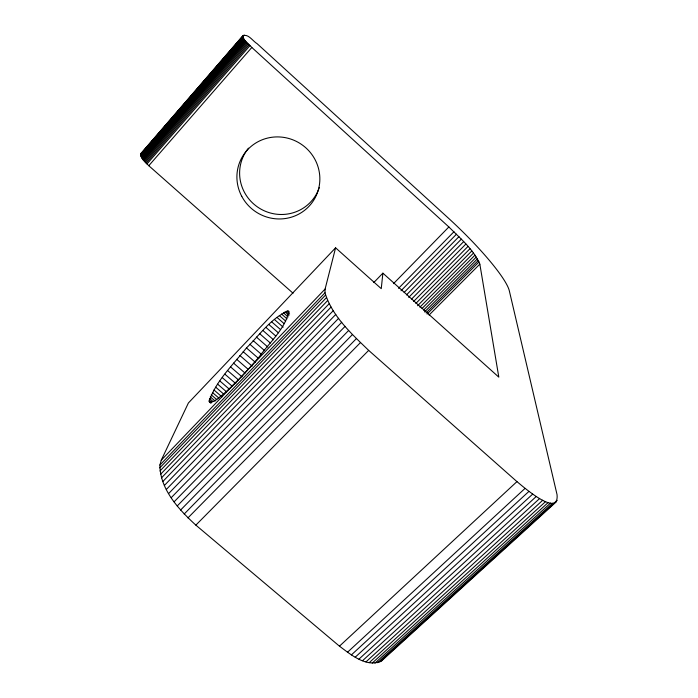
<?xml version="1.0" encoding="UTF-8"?>
<svg xmlns="http://www.w3.org/2000/svg" width="698" height="698" viewBox="0 0 698 698"><rect width="100%" height="100%" fill="white"/><g stroke="black" fill="none" stroke-linecap="round" stroke-linejoin="round"><path stroke-width="1.05" d="M325.006 292.785L325.094 289.059L335.598 247.816L381.256 288.667L382.888 273.162L498.817 377.147L479.84 264.132C473.366 249.177 460.156 238.271 448.866 226.955L251.821 47.455C248.793 43.939 243.428 40.72 242.712 35.964C248.026 33.111 252.851 41.243 257.091 43.66L448.055 217.828A82.792 13.48 44 0 1 509.365 290.996L557.048 494.655C559.342 518.893 521.415 485.189 516.948 481.62L368.675 350.387C351.539 333.784 332.135 316.316 325.006 292.785L159.912 465.051C160.051 489.595 178.845 509.505 195.859 525.132L339.464 646.174C350.867 654.584 366.59 668.099 381.605 660.884L556.524 501.635M209.13 401.141C216.258 380.567 233.106 364.696 246.473 347.927C259.577 335.188 271.077 317.826 288.361 310.933L288.902 311.334C285.072 329.072 269.358 342.622 258.984 357.097C247.362 370.603 235.322 383.874 221.763 395.469C218.09 397.982 214.583 402.188 209.871 402.345L209.13 401.141L210.77 402.545M293.055 293.221L148.787 165.714C145.865 162.355 139.87 158.498 140.935 153.508L242.712 35.964M159.912 465.051L161.247 460.2L188.399 402.973L335.598 247.816M384.493 657.612L381.605 660.884M140.577 154.101L242.538 36.357M140.525 154.502L244.143 34.979M140.56 154.965L242.703 37.038M175.756 114.437L177.179 112.797M179.307 110.336L181.436 107.876M216.24 67.697L217.663 66.057M220.498 62.776L221.92 61.136M140.682 155.497L242.913 37.491M140.883 156.082L243.201 37.997M141.171 156.718L243.576 38.573M141.537 157.408L244.03 39.21M141.982 158.149L244.553 39.891M142.505 158.917L245.146 40.624M143.099 159.72L245.809 41.4M143.753 160.557L246.534 42.212M144.477 161.404L247.319 43.049M145.254 162.268L248.148 43.913M146.074 163.14L249.02 44.794M146.946 164.004L249.928 45.684M148.787 165.714L251.821 47.455M161.247 460.2L233.725 384.493M248.279 369.286L325.094 289.059M159.763 467.896L325.504 295.114M159.973 470.993L326.359 297.732M160.54 474.335L327.571 300.611M161.474 477.868L329.133 303.752M162.756 481.594L331.035 307.111M164.379 485.468L333.26 310.68M166.351 489.455L335.799 314.414M168.637 493.538L338.635 318.297M373.779 282.55L382.888 273.162M171.228 497.674L341.741 322.284M174.099 501.827L345.091 326.35M393.515 283.641L448.866 226.955M177.24 505.954L348.66 330.459M180.608 510.037L352.42 334.578M398.541 288.326L453.97 231.736M401.001 290.752L456.483 234.188M184.193 514.025L356.338 338.661M404.159 292.436L458.944 236.666M406.48 294.905L461.343 239.144M187.945 517.899L360.377 342.683M408.714 297.383L463.664 241.604M411.602 299.058L465.889 244.038M413.6 301.484L467.992 246.429M195.859 525.132L368.675 350.387M415.851 303.456L469.963 248.75M417.561 305.75L471.796 250.983M419.873 307.19L473.471 253.13M422.011 308.516L474.98 255.154M423.573 310.121L476.298 257.056M424.559 311.971L477.432 258.81M426.112 312.896L478.357 260.406M427.054 314.065L479.072 261.837M429.078 315.06L479.84 264.132M339.464 646.174L516.948 481.62M347.421 652.325L525.027 488.417M351.356 654.933L528.918 491.409M355.212 657.211L532.67 494.114M358.955 659.139L536.239 496.496M362.55 660.701L539.606 498.538M365.988 661.879L542.747 500.222M369.216 662.672L545.627 501.548M372.226 663.083L548.235 502.499M374.992 663.1L550.539 503.075M377.487 662.734L552.537 503.267M379.695 661.992L557.17 500.37M140.935 153.508L142.383 152.26M209.217 400.033L211.66 402.135M209.348 401.917L210.997 403.331M217.697 384.197L226.44 391.744M215.717 387.189L223.692 394.073M213.972 389.973L221.973 396.874M212.471 392.529L218.902 398.069M211.232 394.832L216.877 399.692M210.273 396.857L215.132 401.045M209.601 398.602L212.846 401.394M227.635 370.568L238.341 379.843M224.887 374.172L235.915 383.717M222.304 377.662L232.574 386.544M219.905 381.012L229.406 389.222M236.683 359.313L248.139 369.277M233.56 363.117L245.033 373.081M230.532 366.878L242.031 376.85M249.805 344.219L261.235 354.191M246.473 347.927L258.722 358.598M243.157 351.696L255.416 362.367M239.894 355.5L252.153 366.171M259.682 333.696L270.309 342.997M256.428 337.082L267.866 347.072M253.13 340.598L264.559 350.579M271.801 321.935L280.439 329.517M268.948 324.57L278.354 332.815M265.964 327.423L275.797 336.035M262.876 330.468L273.511 339.786M287.524 310.872L289.138 312.294M286.407 311.16L289.618 313.987M285.011 311.779L289.007 315.295M283.362 312.721L288.143 316.927M281.469 313.987L287.026 318.873M279.348 315.557L285.683 321.124M277.019 317.416L284.121 323.654M274.497 319.544L283.152 327.153M248.104 369.486A60.316 7.757 -49 0 1 233.891 384.336M319.283 187.596A41.165 40.152 33 0 1 261.043 209.182A41.165 40.152 33 0 1 248.488 148.151M241.761 196.339A41.775 40.711 32.6 0 0 313.55 200.483A41.775 40.711 32.6 0 0 279.828 136.974A41.775 40.711 32.6 0 0 241.761 196.339"/></g></svg>
